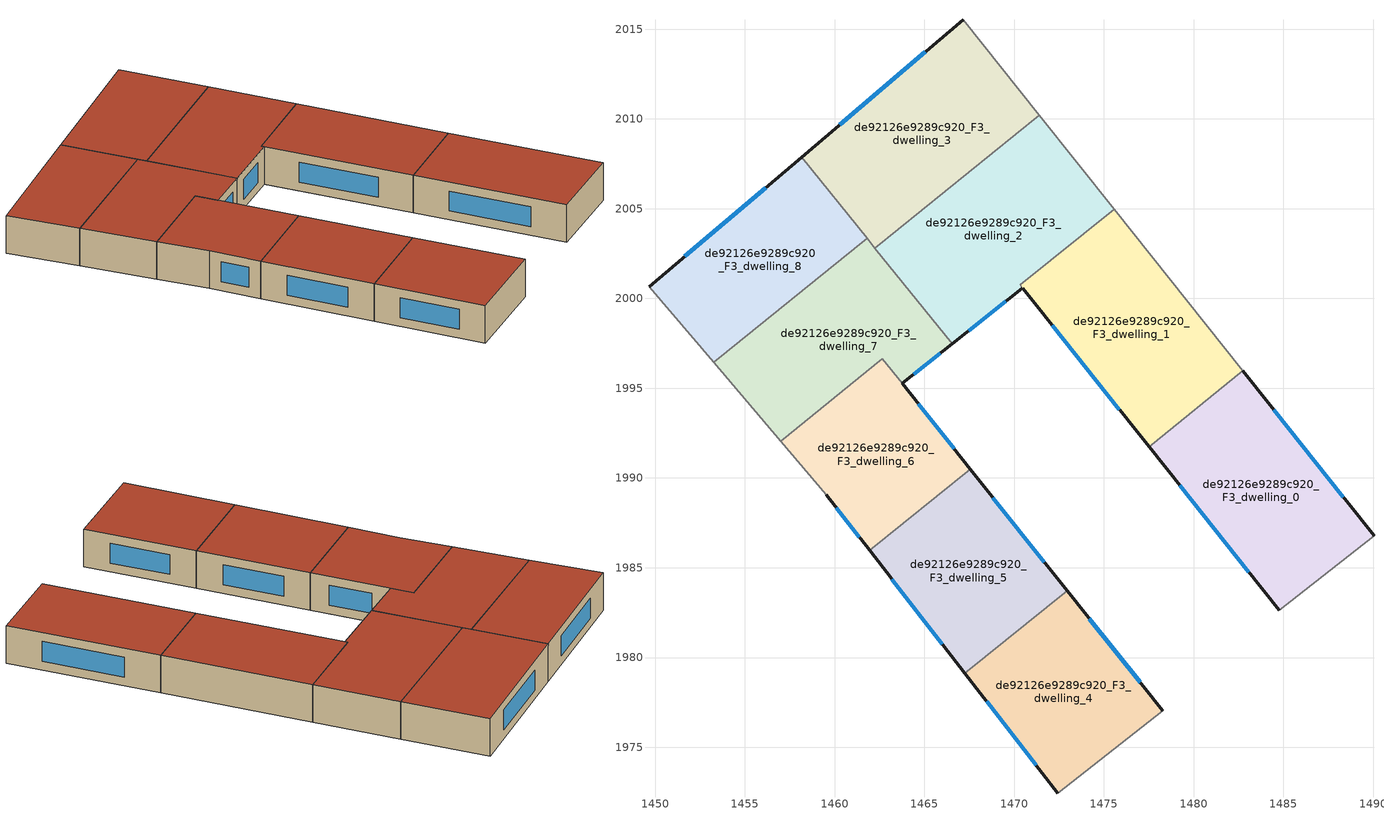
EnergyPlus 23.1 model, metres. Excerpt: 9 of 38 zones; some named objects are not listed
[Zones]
de92126e9289c920_F3_dwelling_0
 floor to de92126e9289c920_F2_dwelling_0 (EU_floor_Construction): 1482.74,1995.96 1490.04,1986.78 1484.78,1982.62 1477.51,1991.74 z9
 wall outside (EU_wall_Construction): 1490.04,1986.78 1482.74,1995.96 / 1477.51,1991.74 1484.78,1982.62 z9:12
 wall adiabatic (EU_wall_Construction): 1484.78,1982.62 1490.04,1986.78 z9:12
 wall to de92126e9289c920_F3_dwelling_1 (EU_wall_Construction): 1482.74,1995.96 1477.51,1991.74 z9:12
 window (EU_Window_Construction): 1488.33,1988.94 1484.46,1993.81 / 1479.22,1989.6 1483.07,1984.76 z9.7:11.3
 roof outside (EU_roof_Construction): 1490.04,1986.78 1482.74,1995.96 1477.51,1991.74 1484.78,1982.62 z12
de92126e9289c920_F3_dwelling_1
 floor to de92126e9289c920_F2_dwelling_1 (EU_floor_Construction): 1475.56,2004.98 1482.74,1995.96 1477.51,1991.74 1470.33,2000.76 z9
 wall outside (EU_wall_Construction): 1470.47,2000.58 1477.51,1991.74 z9:12
 wall to de92126e9289c920_F3_dwelling_2 (EU_wall_Construction): 1470.33,2000.75 1470.46,2000.58 / 1475.56,2004.98 1470.33,2000.76 z9:12
 wall adiabatic (EU_wall_Construction): 1482.74,1995.96 1475.56,2004.98 z9:12
 window (EU_Window_Construction): 1472.12,1998.5 1475.86,1993.81 z9.7:11.3
 roof outside (EU_roof_Construction): 1482.74,1995.96 1475.56,2004.98 1470.33,2000.76 1477.51,1991.74 z12
de92126e9289c920_F3_dwelling_2
 floor to de92126e9289c920_F2_dwelling_2 (EU_floor_Construction): 1471.41,2010.21 1475.56,2004.98 1470.33,2000.75 1470.46,2000.58 1466.54,1997.48 1462.24,2002.81 z9
 wall outside (EU_wall_Construction): 1466.54,1997.48 1470.46,2000.58 z9:12
 wall to de92126e9289c920_F3_dwelling_3 (EU_wall_Construction): 1471.41,2010.21 1462.24,2002.81 z9:12
 wall adiabatic (EU_wall_Construction): 1475.56,2004.98 1471.41,2010.21 z9:12
 wall to de92126e9289c920_F3_dwelling_7 (EU_wall_Construction): 1462.24,2002.81 1466.54,1997.48 z9:12
 window (EU_Window_Construction): 1467.46,1998.21 1469.54,1999.85 z9.7:11.3
 roof outside (EU_roof_Construction): 1470.46,2000.58 1470.33,2000.75 1475.56,2004.98 1471.41,2010.21 1462.24,2002.81 1466.54,1997.48 z12
de92126e9289c920_F3_dwelling_3
 floor to de92126e9289c920_F2_dwelling_3 (EU_floor_Construction): 1467.17,2015.53 1471.41,2010.21 1462.24,2002.81 1458.16,2007.87 z9
 wall outside (EU_wall_Construction): 1467.17,2015.53 1458.16,2007.87 z9:12
 wall adiabatic (EU_wall_Construction): 1471.41,2010.21 1467.17,2015.53 z9:12
 wall to de92126e9289c920_F3_dwelling_8 (EU_wall_Construction): 1458.16,2007.87 1461.81,2003.34 z9:12
 wall to de92126e9289c920_F3_dwelling_7 (EU_wall_Construction): 1461.81,2003.34 1462.24,2002.81 z9:12
 window (EU_Window_Construction): 1465.05,2013.73 1460.27,2009.67 z9.7:11.3
 roof outside (EU_roof_Construction): 1471.41,2010.21 1467.17,2015.53 1458.16,2007.87 1462.24,2002.81 z12
de92126e9289c920_F3_dwelling_4
 floor to de92126e9289c920_F2_dwelling_4 (EU_floor_Construction): 1472.94,1983.73 1478.27,1977.05 1472.44,1972.43 1467.24,1979.13 z9
 wall outside (EU_wall_Construction): 1478.27,1977.05 1472.94,1983.73 / 1467.24,1979.13 1472.44,1972.43 z9:12
 wall to de92126e9289c920_F3_dwelling_5 (EU_wall_Construction): 1472.94,1983.73 1467.24,1979.13 z9:12
 wall adiabatic (EU_wall_Construction): 1472.44,1972.43 1478.27,1977.05 z9:12
 window (EU_Window_Construction): 1477.02,1978.62 1474.19,1982.16 / 1468.46,1977.56 1471.22,1974.01 z9.7:11.3
 roof outside (EU_roof_Construction): 1478.27,1977.05 1472.94,1983.73 1467.24,1979.13 1472.44,1972.43 z12
de92126e9289c920_F3_dwelling_5
 floor to de92126e9289c920_F2_dwelling_5 (EU_floor_Construction): 1467.55,1990.49 1472.94,1983.73 1467.24,1979.13 1461.95,1985.97 z9
 wall outside (EU_wall_Construction): 1472.94,1983.73 1467.55,1990.49 / 1461.95,1985.97 1467.24,1979.13 z9:12
 wall to de92126e9289c920_F3_dwelling_6 (EU_wall_Construction): 1467.55,1990.49 1461.95,1985.97 z9:12
 window (EU_Window_Construction): 1471.68,1985.32 1468.82,1988.91 / 1463.19,1984.36 1466,1980.74 z9.7:11.3
 roof outside (EU_roof_Construction): 1472.94,1983.73 1467.55,1990.49 1461.95,1985.97 1467.24,1979.13 z12
de92126e9289c920_F3_dwelling_6
 floor to de92126e9289c920_F2_dwelling_6 (EU_floor_Construction): 1462.66,1996.63 1467.55,1990.49 1461.95,1985.97 1459.54,1989.08 1456.99,1992.06 z9
 wall outside (EU_wall_Construction): 1459.54,1989.08 1461.95,1985.97 / 1467.55,1990.49 1463.75,1995.27 z9:12
 wall adiabatic (EU_wall_Construction): 1456.99,1992.06 1459.54,1989.08 z9:12
 wall to de92126e9289c920_F3_dwelling_7 (EU_wall_Construction): 1463.75,1995.27 1462.66,1996.63 1456.99,1992.06 z9:12
 window (EU_Window_Construction): 1460.1,1988.35 1461.38,1986.7 / 1466.66,1991.61 1464.64,1994.15 z9.7:11.3
 roof outside (EU_roof_Construction): 1467.55,1990.49 1462.66,1996.63 1456.99,1992.06 1459.54,1989.08 1461.95,1985.97 z12
de92126e9289c920_F3_dwelling_7
 floor to de92126e9289c920_F2_dwelling_7 (EU_floor_Construction): 1461.81,2003.34 1466.54,1997.48 1463.75,1995.27 1462.66,1996.63 1456.99,1992.06 1453.25,1996.43 z9
 wall outside (EU_wall_Construction): 1463.75,1995.27 1466.54,1997.48 z9:12
 wall adiabatic (EU_wall_Construction): 1453.25,1996.43 1456.99,1992.06 z9:12
 wall to de92126e9289c920_F3_dwelling_8 (EU_wall_Construction): 1461.81,2003.34 1453.25,1996.43 z9:12
 window (EU_Window_Construction): 1464.41,1995.79 1465.89,1996.96 z9.7:11.3
 roof outside (EU_roof_Construction): 1463.75,1995.27 1466.54,1997.48 1461.81,2003.34 1453.25,1996.43 1456.99,1992.06 1462.66,1996.63 z12
de92126e9289c920_F3_dwelling_8
 floor to de92126e9289c920_F2_dwelling_8 (EU_floor_Construction): 1458.16,2007.87 1461.81,2003.34 1453.25,1996.43 1449.66,2000.64 z9
 wall outside (EU_wall_Construction): 1458.16,2007.87 1449.66,2000.64 z9:12
 wall adiabatic (EU_wall_Construction): 1449.66,2000.64 1453.25,1996.43 z9:12
 window (EU_Window_Construction): 1456.16,2006.17 1451.65,2002.34 z9.7:11.3
 roof outside (EU_roof_Construction): 1461.81,2003.34 1458.16,2007.87 1449.66,2000.64 1453.25,1996.43 z12
[Building]
EU S2 Campaign: North Axis=0; Terrain=City; Solar Distribution=FullExterior
[Site:Location]
Budapest.Ferenc.Liszt.Intl.AP: Latitude=47.437; Longitude=19.256; Time Zone=1; Elevation=185
[SizingPeriod:WeatherFileDays]
AnnualSizingPeriod: Begin Month=1; Begin Day of Month=1; End Month=12; End Day of Month=31; Day of Week for Start Day=Monday; Use Weather File Daylight Saving Period=No; Use Weather File Rain and Snow Indicators=No
[MATERIAL]
EU_InternalMass_Material: Roughness=MediumRough; Thickness=0.1; Conductivity=1; Density=1800; Specific Heat=900; Thermal Absorptance=0.9; Solar Absorptance=0.7; Visible Absorptance=0.7
[MATERIAL:NOMASS] Roughness=MediumRough; Thermal Absorptance=0.9; Solar Absorptance=0.7; Visible Absorptance=0.7
Name | Thermal Resistance
EU_wall_NoMass | 0.832559
EU_roof_NoMass | 1.39638
EU_floor_NoMass | 0.872794
[WINDOWMATERIAL:SIMPLEGLAZINGSYSTEM]
EU_Window_SimpleGlazing: UFactor=2.79869; Solar Heat Gain Coefficient=0.75; Visible Transmittance=0.75
[CONSTRUCTION]
EU_wall_Construction: EU_wall_NoMass
EU_roof_Construction: EU_roof_NoMass
EU_floor_Construction: EU_floor_NoMass
EU_Window_Construction: EU_Window_SimpleGlazing
EU_InternalMass_Construction: EU_InternalMass_Material
[ZONE] Type=1; Multiplier=1; Ceiling Height=autocalculate; Floor Area=autocalculate; Part of Total Floor Area=Yes
Name | Volume
de92126e9289c920_F3_dwelling_0 | 235.566
de92126e9289c920_F3_dwelling_1 | 232.553
de92126e9289c920_F3_dwelling_2 | 238.488
de92126e9289c920_F3_dwelling_3 | 235.555
de92126e9289c920_F3_dwelling_4 | 188.442
de92126e9289c920_F3_dwelling_5 | 188.457
de92126e9289c920_F3_dwelling_6 | 169.605
de92126e9289c920_F3_dwelling_7 | 207.292
de92126e9289c920_F3_dwelling_8 | 188.459
[INTERNALMASS] Construction=EU_InternalMass_Construction
Name | Zone or ZoneList | Surface Area
de92126e9289c920_F3_dwelling_0_EU_InternalMass | de92126e9289c920_F3_dwelling_0 | 78.5219
de92126e9289c920_F3_dwelling_1_EU_InternalMass | de92126e9289c920_F3_dwelling_1 | 77.5486
de92126e9289c920_F3_dwelling_2_EU_InternalMass | de92126e9289c920_F3_dwelling_2 | 79.4954
de92126e9289c920_F3_dwelling_3_EU_InternalMass | de92126e9289c920_F3_dwelling_3 | 78.5184
de92126e9289c920_F3_dwelling_4_EU_InternalMass | de92126e9289c920_F3_dwelling_4 | 62.814
de92126e9289c920_F3_dwelling_5_EU_InternalMass | de92126e9289c920_F3_dwelling_5 | 62.8191
de92126e9289c920_F3_dwelling_6_EU_InternalMass | de92126e9289c920_F3_dwelling_6 | 56.5353
de92126e9289c920_F3_dwelling_7_EU_InternalMass | de92126e9289c920_F3_dwelling_7 | 69.0968
de92126e9289c920_F3_dwelling_8_EU_InternalMass | de92126e9289c920_F3_dwelling_8 | 62.8199
[OTHEREQUIPMENT] Fuel Type=Electricity; Design Level Calculation Method=Watts/Area; Power per Zone Floor Area=1; Fraction Latent=0; Fraction Radiant=0; Fraction Lost=0; Carbon Dioxide Generation Rate=0; EndUse Subcategory=EU_Step8_InternalGains
Name | Zone or ZoneList or Space or SpaceList | Schedule
EU_Step8_InternalGain_de92126e9289c920_F3_dwelling_0_f000 | de92126e9289c920_F3_dwelling_0 | EU_Step8_GainSchedule_de92126e9289c920_F3_dwelling_0_f000
EU_Step8_InternalGain_de92126e9289c920_F3_dwelling_1_f000 | de92126e9289c920_F3_dwelling_1 | EU_Step8_GainSchedule_de92126e9289c920_F3_dwelling_1_f000
EU_Step8_InternalGain_de92126e9289c920_F3_dwelling_2_f000 | de92126e9289c920_F3_dwelling_2 | EU_Step8_GainSchedule_de92126e9289c920_F3_dwelling_2_f000
EU_Step8_InternalGain_de92126e9289c920_F3_dwelling_3_f000 | de92126e9289c920_F3_dwelling_3 | EU_Step8_GainSchedule_de92126e9289c920_F3_dwelling_3_f000
EU_Step8_InternalGain_de92126e9289c920_F3_dwelling_4_f000 | de92126e9289c920_F3_dwelling_4 | EU_Step8_GainSchedule_de92126e9289c920_F3_dwelling_4_f000
EU_Step8_InternalGain_de92126e9289c920_F3_dwelling_5_f000 | de92126e9289c920_F3_dwelling_5 | EU_Step8_GainSchedule_de92126e9289c920_F3_dwelling_5_f000
EU_Step8_InternalGain_de92126e9289c920_F3_dwelling_6_f000 | de92126e9289c920_F3_dwelling_6 | EU_Step8_GainSchedule_de92126e9289c920_F3_dwelling_6_f000
EU_Step8_InternalGain_de92126e9289c920_F3_dwelling_7_f000 | de92126e9289c920_F3_dwelling_7 | EU_Step8_GainSchedule_de92126e9289c920_F3_dwelling_7_f000
EU_Step8_InternalGain_de92126e9289c920_F3_dwelling_8_f000 | de92126e9289c920_F3_dwelling_8 | EU_Step8_GainSchedule_de92126e9289c920_F3_dwelling_8_f000
[ZONEVENTILATION:DESIGNFLOWRATE] Schedule=EU_AlwaysOn; Design Flow Rate Calculation Method=AirChanges/Hour; Air Changes per Hour=0.475469; Ventilation Type=Natural; Fan Pressure Rise=0; Fan Total Efficiency=1; Constant Term Coefficient=1; Temperature Term Coefficient=0; Velocity Term Coefficient=0; Velocity Squared Term Coefficient=0; Minimum Indoor Temperature=-100; Maximum Indoor Temperature=100; Delta Temperature=-100; Minimum Outdoor Temperature=-100; Maximum Outdoor Temperature=100; Maximum Wind Speed=40
Name | Zone or ZoneList or Space or SpaceList
EU_ConstantAir_de92126e9289c920_F3_dwelling_0 | de92126e9289c920_F3_dwelling_0
EU_ConstantAir_de92126e9289c920_F3_dwelling_1 | de92126e9289c920_F3_dwelling_1
EU_ConstantAir_de92126e9289c920_F3_dwelling_2 | de92126e9289c920_F3_dwelling_2
EU_ConstantAir_de92126e9289c920_F3_dwelling_3 | de92126e9289c920_F3_dwelling_3
EU_ConstantAir_de92126e9289c920_F3_dwelling_4 | de92126e9289c920_F3_dwelling_4
EU_ConstantAir_de92126e9289c920_F3_dwelling_5 | de92126e9289c920_F3_dwelling_5
EU_ConstantAir_de92126e9289c920_F3_dwelling_6 | de92126e9289c920_F3_dwelling_6
EU_ConstantAir_de92126e9289c920_F3_dwelling_7 | de92126e9289c920_F3_dwelling_7
EU_ConstantAir_de92126e9289c920_F3_dwelling_8 | de92126e9289c920_F3_dwelling_8
[HVACTEMPLATE:ZONE:IDEALLOADSAIRSYSTEM] System Availability Schedule=EU_AlwaysOn; Maximum Heating Supply Air Temperature=50; Minimum Cooling Supply Air Temperature=13; Maximum Heating Supply Air Humidity Ratio=0.0156; Minimum Cooling Supply Air Humidity Ratio=0.0077; Heating Limit=NoLimit; Cooling Limit=NoLimit; Heating Availability Schedule=EU_AlwaysOn; Cooling Availability Schedule=EU_CoolingOff; Dehumidification Control Type=ConstantSensibleHeatRatio; Cooling Sensible Heat Ratio=0.7; Dehumidification Setpoint=60; Humidification Control Type=None; Humidification Setpoint=30; Outdoor Air Method=None; Outdoor Air Flow Rate per Person=0.00944; Outdoor Air Flow Rate per Zone Floor Area=0; Outdoor Air Flow Rate per Zone=0; Demand Controlled Ventilation Type=None; Outdoor Air Economizer Type=NoEconomizer; Heat Recovery Type=None; Sensible Heat Recovery Effectiveness=0.7; Latent Heat Recovery Effectiveness=0.65
Name | Template Thermostat
de92126e9289c920_F3_dwelling_0 | EU_HeatOnly_de92126e9289c920_F3_dwelling_0
de92126e9289c920_F3_dwelling_1 | EU_HeatOnly_de92126e9289c920_F3_dwelling_1
de92126e9289c920_F3_dwelling_2 | EU_HeatOnly_de92126e9289c920_F3_dwelling_2
de92126e9289c920_F3_dwelling_3 | EU_HeatOnly_de92126e9289c920_F3_dwelling_3
de92126e9289c920_F3_dwelling_4 | EU_HeatOnly_de92126e9289c920_F3_dwelling_4
de92126e9289c920_F3_dwelling_5 | EU_HeatOnly_de92126e9289c920_F3_dwelling_5
de92126e9289c920_F3_dwelling_6 | EU_HeatOnly_de92126e9289c920_F3_dwelling_6
de92126e9289c920_F3_dwelling_7 | EU_HeatOnly_de92126e9289c920_F3_dwelling_7
de92126e9289c920_F3_dwelling_8 | EU_HeatOnly_de92126e9289c920_F3_dwelling_8
[SIZING:ZONE] Zone Cooling Design Supply Air Temperature Input Method=SupplyAirTemperature; Zone Cooling Design Supply Air Temperature=13; Zone Heating Design Supply Air Temperature Input Method=SupplyAirTemperature; Zone Heating Design Supply Air Temperature=50; Zone Cooling Design Supply Air Humidity Ratio=0.008; Zone Heating Design Supply Air Humidity Ratio=0.008; Cooling Design Air Flow Method=DesignDay; Cooling Design Air Flow Rate=0; Cooling Minimum Air Flow per Zone Floor Area=0.000762; Cooling Minimum Air Flow=0; Cooling Minimum Air Flow Fraction=0.2; Heating Design Air Flow Method=DesignDay; Heating Design Air Flow Rate=0; Heating Maximum Air Flow per Zone Floor Area=0.002032; Heating Maximum Air Flow=0.141576; Heating Maximum Air Flow Fraction=0.3; Account for Dedicated Outdoor Air System=No; Dedicated Outdoor Air System Control Strategy=NeutralSupplyAir; Dedicated Outdoor Air Low Setpoint Temperature for Design=autosize; Dedicated Outdoor Air High Setpoint Temperature for Design=autosize; Zone Load Sizing Method=Sensible Load Only No Latent Load; Zone Latent Cooling Design Supply Air Humidity Ratio Input Method=HumidityRatioDifference; Zone Cooling Design Supply Air Humidity Ratio Difference=0.005; Zone Latent Heating Design Supply Air Humidity Ratio Input Method=HumidityRatioDifference; Zone Humidification Design Supply Air Humidity Ratio Difference=0.005
de92126e9289c920_F3_dwelling_0; de92126e9289c920_F3_dwelling_1; de92126e9289c920_F3_dwelling_2; de92126e9289c920_F3_dwelling_3; de92126e9289c920_F3_dwelling_4; de92126e9289c920_F3_dwelling_5; de92126e9289c920_F3_dwelling_6; de92126e9289c920_F3_dwelling_7; de92126e9289c920_F3_dwelling_8
[SCHEDULE:CONSTANT]
Name | Hourly Value
EU_AlwaysOn | 1
EU_CoolingOff | 0
[SCHEDULE:FILE] Column Number=1; Rows to Skip at Top=0; Number of Hours of Data=8760; Column Separator=Comma; Interpolate to Timestep=No; Minutes per Item=60; Adjust Schedule for Daylight Savings=Yes
Name | File
EU_Step8_GainSchedule_de92126e9289c920_F3_dwelling_0_f000 | ../../schedules/de92126e9289c920/de92126e9289c920_F3_dwelling_0_f000_gain.csv
EU_Step8_GainSchedule_de92126e9289c920_F3_dwelling_1_f000 | ../../schedules/de92126e9289c920/de92126e9289c920_F3_dwelling_1_f000_gain.csv
EU_Step8_GainSchedule_de92126e9289c920_F3_dwelling_2_f000 | ../../schedules/de92126e9289c920/de92126e9289c920_F3_dwelling_2_f000_gain.csv
EU_Step8_GainSchedule_de92126e9289c920_F3_dwelling_3_f000 | ../../schedules/de92126e9289c920/de92126e9289c920_F3_dwelling_3_f000_gain.csv
EU_Step8_GainSchedule_de92126e9289c920_F3_dwelling_4_f000 | ../../schedules/de92126e9289c920/de92126e9289c920_F3_dwelling_4_f000_gain.csv
EU_Step8_GainSchedule_de92126e9289c920_F3_dwelling_5_f000 | ../../schedules/de92126e9289c920/de92126e9289c920_F3_dwelling_5_f000_gain.csv
EU_Step8_GainSchedule_de92126e9289c920_F3_dwelling_6_f000 | ../../schedules/de92126e9289c920/de92126e9289c920_F3_dwelling_6_f000_gain.csv
EU_Step8_GainSchedule_de92126e9289c920_F3_dwelling_7_f000 | ../../schedules/de92126e9289c920/de92126e9289c920_F3_dwelling_7_f000_gain.csv
EU_Step8_GainSchedule_de92126e9289c920_F3_dwelling_8_f000 | ../../schedules/de92126e9289c920/de92126e9289c920_F3_dwelling_8_f000_gain.csv
